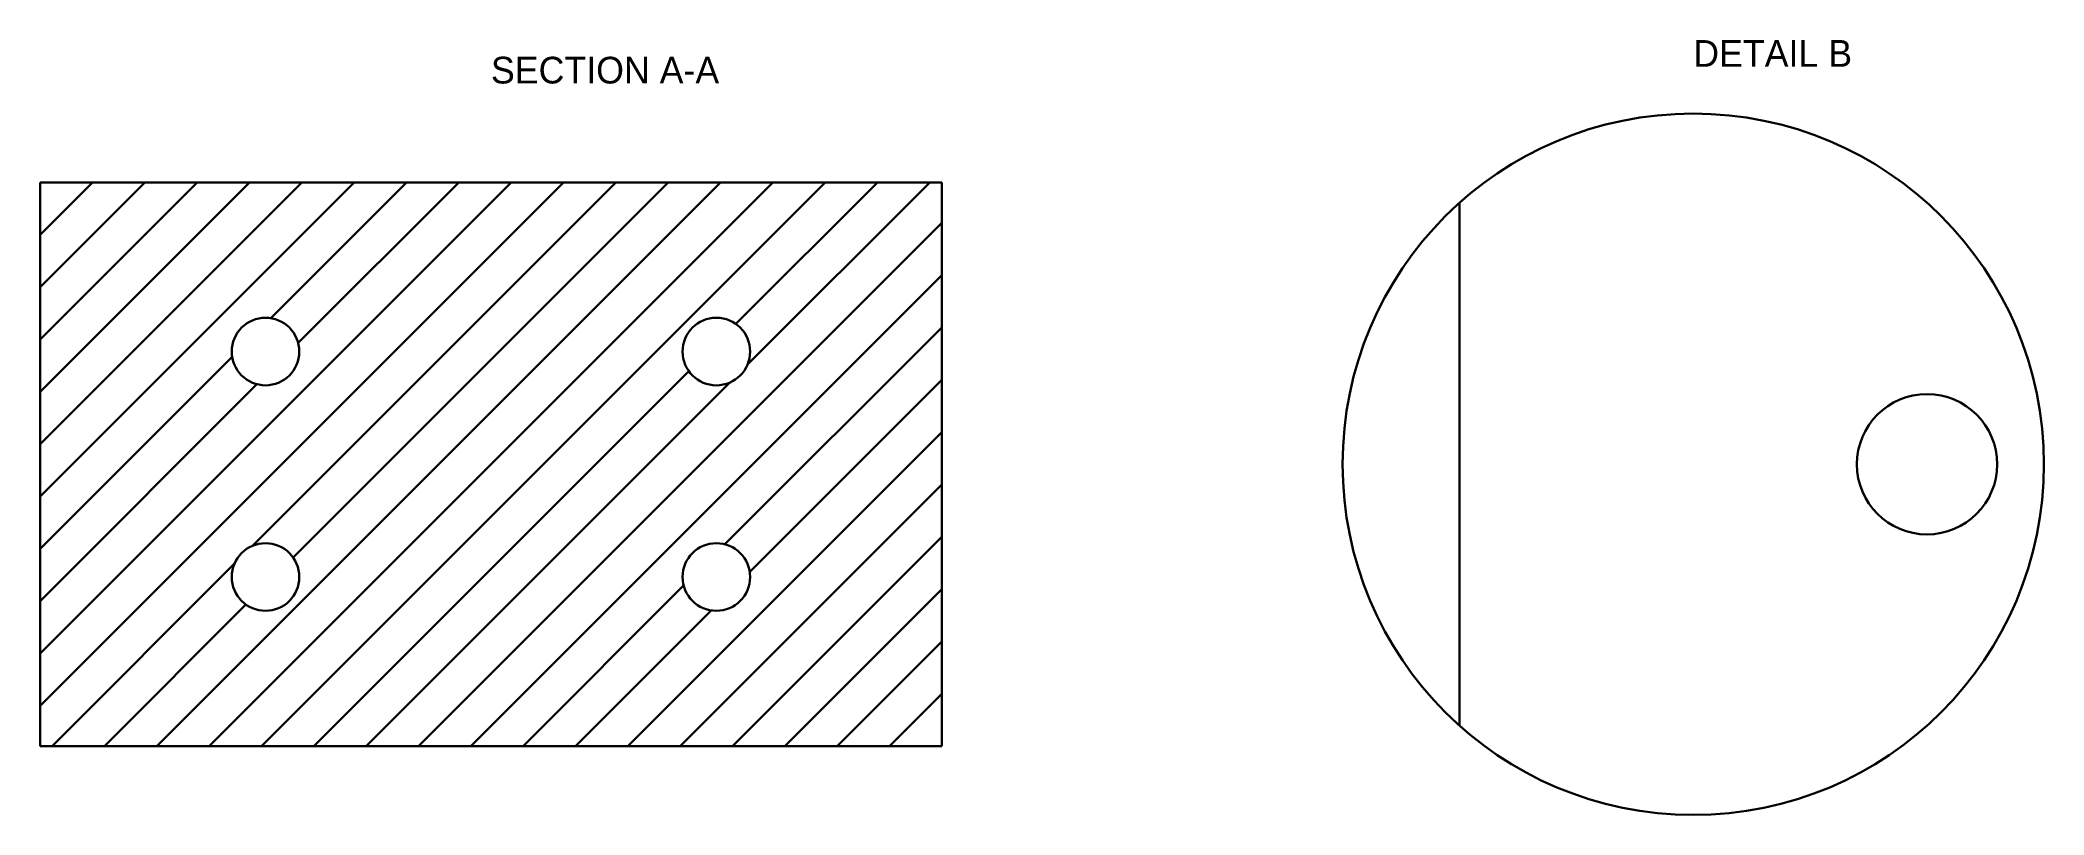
# Model space of a CAD drawing. Header units: millimetres. Extents: x 22 to 322, y 38 to 154.
import ezdxf

# ---------------------------------------------------------------- set-up
doc = ezdxf.new("R2010")
doc.units = ezdxf.units.MM
for name, color, linetype, lineweight in [('ANNOTATION', 7, 'Continuous', 18), ('HATCH', 7, 'Continuous', 18), ('VISIBLE', 7, 'Continuous', 18)]:
    doc.layers.add(name, color=color, linetype=linetype, lineweight=lineweight)

msp = doc.modelspace()

# ---------------------------------------------------------------- linework, layer by layer
at = {"layer": 'HATCH', "lineweight": 30}
for p, q in [((22.5, 53.84), (100.85, 132.19)), ((22.5, 61.67), (93.01, 132.19)), ((22.5, 85.18), (69.51, 132.19)), ((22.5, 93.01), (61.67, 132.19)), ((22.5, 100.85), (53.84, 132.19)), ((22.5, 108.68), (46, 132.19)), ((22.5, 116.52), (38.17, 132.19)), ((22.5, 124.35), (30.33, 132.19)), ((39.98, 47.81), (124.35, 132.19)), ((47.81, 47.81), (132.19, 132.19)), ((54.29, 77.79), (108.68, 132.19)), ((55.65, 47.81), (140.02, 132.19)), ((57.03, 111.88), (77.34, 132.19)), ((60.38, 76.05), (116.52, 132.19)), ((61.15, 108.16), (85.18, 132.19)), ((126.68, 111.01), (147.86, 132.19)), ((128.42, 104.91), (155.69, 132.19)), ((79.15, 47.81), (157.5, 126.16)), ((86.99, 47.81), (157.5, 118.33)), ((125.03, 78.02), (157.5, 110.49)), ((22.5, 77.34), (51.25, 106.09)), ((63.48, 47.81), (119.62, 103.95)), ((71.32, 47.81), (125.71, 102.21)), ((128.75, 73.91), (157.5, 102.66)), ((22.5, 69.51), (54.97, 101.98)), ((110.49, 47.81), (157.5, 94.82)), ((118.33, 47.81), (157.5, 86.99)), ((126.16, 47.81), (157.5, 79.15)), ((24.31, 47.81), (51.58, 75.09)), ((94.82, 47.81), (118.85, 71.84)), ((134, 47.81), (157.5, 71.32)), ((32.14, 47.81), (53.32, 68.99)), ((102.66, 47.81), (122.97, 68.12)), ((141.83, 47.81), (157.5, 63.48)), ((149.67, 47.81), (157.5, 55.65))]:
    msp.add_line(p, q, dxfattribs=at)
at = {"layer": 'VISIBLE', "lineweight": 30}
for p, q in [((22.5, 132.19), (22.5, 47.81)), ((22.5, 132.19), (157.5, 132.19)), ((157.5, 132.19), (157.5, 47.81)), ((235, 50.87), (235, 129.13)), ((22.5, 47.81), (157.5, 47.81))]:
    msp.add_line(p, q, dxfattribs=at)
for centre, radius in [((270, 90), 52.5), ((56.25, 106.87), 5.06), ((123.75, 106.87), 5.06), ((305, 90), 10.5), ((56.25, 73.12), 5.06), ((123.75, 73.12), 5.06)]:
    msp.add_circle(centre, radius, dxfattribs=at)

# ---------------------------------------------------------------- texts
at = {"layer": 'ANNOTATION', "lineweight": 18}
for s, p in [('DETAIL B', (270, 149.5)), ('SECTION A-A', (90, 147))]:
    msp.add_text(s, height=4, dxfattribs=at).set_placement(p)

doc.saveas('drawing.dxf')
